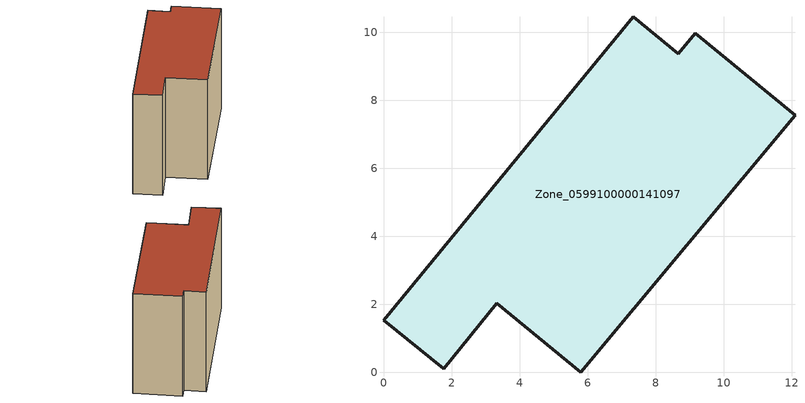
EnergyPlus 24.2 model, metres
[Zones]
Zone_0599100000141097
 floor ground (C_G): 3.33,2.03 1.78,0.1 0,1.53 7.34,10.45 8.67,9.37 9.17,9.97 12.1,7.56 5.8,0 z0
 wall outside (C_F): 1.78,0.1 3.33,2.03 5.8,0 12.1,7.56 9.17,9.97 8.67,9.37 7.34,10.45 0,1.53 1.78,0.1 z0:9.04
 roof outside (C_R): 3.33,2.03 5.8,0 12.1,7.56 9.17,9.97 8.67,9.37 7.34,10.45 0,1.53 1.78,0.1 z9.04
[BUILDING]
Pand.0599100000141097: North Axis=0; Terrain=City; Loads Convergence Tolerance Value=0.04; Temperature Convergence Tolerance Value=0.4; Solar Distribution=FullExterior; Maximum Number of Warmup Days=25; Minimum Number of Warmup Days=1
[Site:Location]
Rotterdam.The.Hague.AP_ZH_NLD Design_Conditions: Latitude=51.96; Longitude=4.45; Time Zone=1; Elevation=-4.5
[SITE:GROUNDTEMPERATURE:BUILDINGSURFACE]
18, 18, 18, 18, 18, 18, 18, 18, 18, 18, 18, 18
[MATERIAL] Thermal Absorptance=0.9; Solar Absorptance=0.7; Visible Absorptance=0.7
Name | Roughness | Thickness | Conductivity | Density | Specific Heat
G.TI.1946 | MediumSmooth | 0.15 | 1 | 540 | 1210
F.TI.1946 | Rough | 0.3 | 0.857143 | 1920 | 840
R.TI.1946 | MediumRough | 0.2 | 0.1 | 1500 | 1000
[CONSTRUCTION]
C_G: G.TI.1946
C_F: F.TI.1946
C_R: R.TI.1946
[ZONE]
Zone_0599100000141097: Type=1; Multiplier=1; Ceiling Height=Autocalculate; Volume=Autocalculate; Floor Area=autocalculate; Part of Total Floor Area=Yes
[ZONEINFILTRATION:DESIGNFLOWRATE]
Infil_Zone_0599100000141097: Zone or ZoneList or Space or SpaceList=Zone_0599100000141097; Schedule=AlwaysOn; Design Flow Rate Calculation Method=Flow/Area; Flow Rate per Floor Area=0.003; Constant Term Coefficient=1; Temperature Term Coefficient=0; Velocity Term Coefficient=0; Velocity Squared Term Coefficient=0
[HVACTEMPLATE:ZONE:IDEALLOADSAIRSYSTEM]
Zone_0599100000141097: Maximum Heating Supply Air Temperature=50; Minimum Cooling Supply Air Temperature=13; Maximum Heating Supply Air Humidity Ratio=0.0156; Minimum Cooling Supply Air Humidity Ratio=0.0077; Heating Limit=NoLimit; Cooling Limit=NoLimit; Dehumidification Control Type=ConstantSensibleHeatRatio; Cooling Sensible Heat Ratio=0.7; Dehumidification Setpoint=60; Humidification Control Type=None; Humidification Setpoint=30; Outdoor Air Method=None; Outdoor Air Flow Rate per Person=0.00944; Outdoor Air Flow Rate per Zone Floor Area=0; Outdoor Air Flow Rate per Zone=0; Demand Controlled Ventilation Type=None; Outdoor Air Economizer Type=NoEconomizer; Heat Recovery Type=None; Sensible Heat Recovery Effectiveness=0.7; Latent Heat Recovery Effectiveness=0.65
[ZONECONTROL:THERMOSTAT]
ThermostatControl_Zone_0599100000141097: Zone or ZoneList=Zone_0599100000141097; Control Type Schedule=DualSetpointControlType; Control 1=Thermostat_Zone_0599100000141097; Temperature Difference Between Cutout And Setpoint=0
[THERMOSTATSETPOINT:DUALSETPOINT]
Thermostat_Zone_0599100000141097: Heating Setpoint Temperature Schedule=HeatingSetpoint_Zone_0599100000141097; Cooling Setpoint Temperature Schedule=CoolingSetpoint_Zone_0599100000141097
[SCHEDULE:COMPACT]
HeatingSetpoint_Zone_0599100000141097: Through: 12/31, For: AllDays, Until: 24:00, 21
CoolingSetpoint_Zone_0599100000141097: Through: 12/31, For: AllDays, Until: 24:00, 24
DualSetpointControlType: Through: 12/31, For: AllDays, Until: 24:00, 4
AlwaysOn: Through: 12/31, For: AllDays, Until: 24:00, 1
